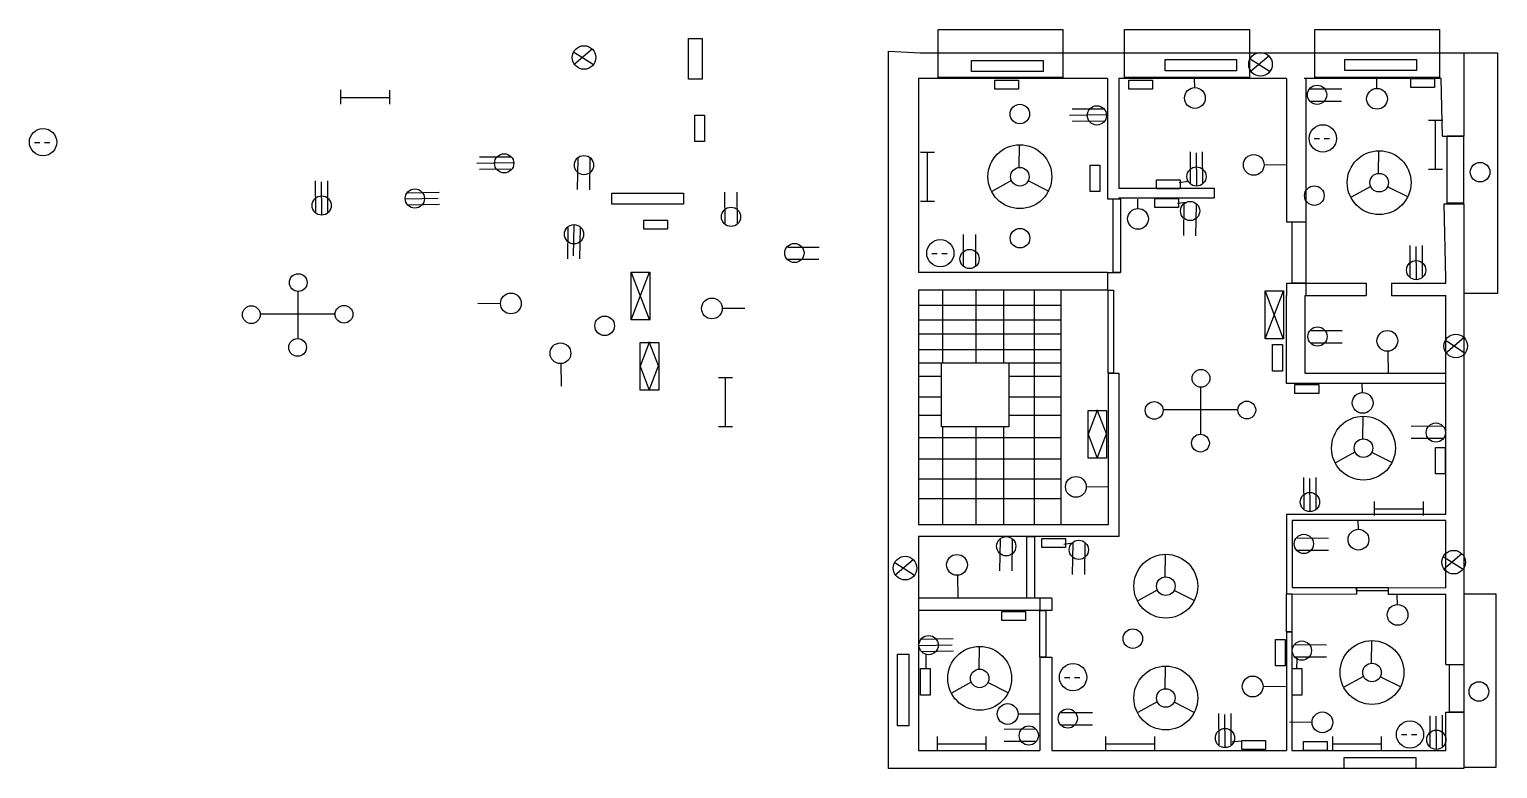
# Model space of a CAD drawing. Header units: inches. Extents: x -8.4 to 63, y 6.2 to 42.2.
import ezdxf

# ---------------------------------------------------------------- set-up
doc = ezdxf.new("R2010")
doc.units = ezdxf.units.IN
doc.header["$MEASUREMENT"] = 0
doc.linetypes.add('ACAD_ISO02W100', pattern=[15, 12, -3])

msp = doc.modelspace()

# ---------------------------------------------------------------- linework, layer by layer
for p, q in [((18.041, 41.063), (19.012, 40.446)), ((18.944, 41.19), (18.051, 40.426)), ((33.357, 6.183), (33.357, 41.089)), ((33.357, 41.089), (34.894, 41.016)), ((34.894, 41.016), (61.331, 41.016)), ((50.939, 40.73), (51.91, 40.113)), ((51.841, 40.858), (50.949, 40.093)), ((61.331, 41.016), (61.331, 36.961)), ((61.331, 41.016), (62.975, 41.016)), ((62.975, 41.016), (62.975, 29.298)), ((44.001, 39.772), (34.821, 39.772)), ((34.821, 39.772), (34.821, 30.625)), ((44.001, 39.772), (44.001, 33.917)), ((52.707, 39.772), (44.561, 39.772)), ((44.561, 39.772), (44.561, 34.435)), ((48.223, 39.779), (48.234, 39.314)), ((52.707, 39.772), (52.707, 32.789)), ((60.232, 39.772), (53.568, 39.772)), ((53.654, 39.772), (53.654, 32.789)), ((57.078, 39.741), (57.089, 39.276)), ((60.296, 36.961), (60.232, 39.772)), ((6.707, 39.207), (6.707, 38.523)), ((6.724, 38.844), (9.083, 38.844)), ((9.082, 39.203), (9.082, 38.519)), ((53.866, 38.669), (55.39, 38.664)), ((53.867, 39.262), (55.392, 39.258)), ((43.945, 37.991), (42.155, 37.968)), ((43.813, 38.279), (42.289, 38.27)), ((43.817, 37.685), (42.292, 37.676)), ((60.304, 37.718), (59.62, 37.718)), ((59.941, 37.702), (59.941, 35.343)), ((-8.171, 36.655), (-7.917, 36.655)), ((-7.687, 36.655), (-7.433, 36.655)), ((39.711, 35.449), (39.732, 36.531)), ((60.296, 36.961), (61.331, 36.961)), ((14.992, 35.946), (13.468, 35.937)), ((18.244, 35.885), (18.221, 34.361)), ((18.838, 35.876), (18.815, 34.352)), ((35.592, 36.162), (34.908, 36.162)), ((35.229, 36.145), (35.229, 33.787)), ((48.044, 34.667), (48.036, 36.191)), ((48.34, 34.544), (48.329, 36.142)), ((48.638, 34.67), (48.629, 36.195)), ((57.183, 35.162), (57.204, 36.244)), ((15.124, 35.658), (13.334, 35.636)), ((14.996, 35.353), (13.471, 35.344)), ((51.626, 35.575), (52.718, 35.567)), ((60.3, 35.344), (59.615, 35.344)), ((5.504, 33.257), (5.495, 34.782)), ((5.799, 33.134), (5.789, 34.732)), ((6.097, 33.261), (6.088, 34.785)), ((39.332, 34.797), (38.377, 34.275)), ((40.161, 34.782), (41.147, 34.29)), ((44.561, 34.435), (49.194, 34.435)), ((47.928, 34.749), (47.488, 34.697)), ((49.194, 34.435), (49.194, 33.96)), ((56.803, 34.51), (55.849, 33.988)), ((57.632, 34.495), (58.618, 34.003)), ((9.866, 33.91), (11.463, 33.946)), ((9.984, 34.208), (11.508, 34.24)), ((9.997, 33.614), (11.521, 33.647)), ((25.411, 32.704), (25.402, 34.229)), ((26.004, 32.708), (25.995, 34.232)), ((35.588, 33.788), (34.904, 33.788)), ((44.001, 33.917), (44.561, 33.917)), ((44.561, 33.96), (49.194, 33.96)), ((44.561, 33.96), (49.194, 33.96)), ((44.561, 33.96), (49.194, 33.96)), ((44.561, 33.96), (44.561, 33.917)), ((45.457, 33.9), (45.468, 33.435)), ((47.847, 33.735), (47.406, 33.683)), ((47.72, 33.651), (47.697, 32.127)), ((48.314, 33.642), (48.291, 32.118)), ((60.452, 30.039), (60.37, 33.671)), ((60.37, 33.671), (61.331, 33.671)), ((61.331, 33.671), (61.331, 11.247)), ((17.762, 32.52), (17.739, 30.996)), ((18.049, 32.653), (18.026, 31.129)), ((18.355, 32.511), (18.332, 30.987)), ((37.009, 30.654), (37, 32.178)), ((37.603, 30.657), (37.594, 32.182)), ((52.707, 32.789), (53.654, 32.789)), ((28.451, 31.564), (29.976, 31.56)), ((58.729, 30.112), (58.72, 31.636)), ((59.025, 29.989), (59.014, 31.587)), ((59.323, 30.115), (59.314, 31.64)), ((28.45, 30.971), (29.974, 30.967)), ((20.847, 28.016), (21.738, 30.35)), ((20.847, 30.333), (21.729, 28.007)), ((34.821, 30.625), (34.821, 30.328)), ((44.002, 30.328), (34.821, 30.328)), ((44.002, 30.328), (44.002, 29.462)), ((44.002, 30.328), (44.635, 30.328)), ((60.452, 29.804), (60.452, 30.039)), ((4.628, 29.407), (4.628, 27.093)), ((44.031, 29.462), (34.821, 29.462)), ((34.821, 29.462), (34.821, 21.843)), ((51.666, 27.103), (52.556, 29.438)), ((51.666, 29.42), (52.548, 27.095)), ((52.707, 29.804), (56.58, 29.804)), ((52.707, 29.804), (52.707, 29.215)), ((53.654, 29.804), (53.654, 29.215)), ((56.58, 29.804), (56.58, 29.215)), ((57.808, 29.804), (57.808, 29.215)), ((57.808, 29.804), (60.452, 29.804)), ((62.975, 29.298), (61.331, 29.298)), ((14.48, 28.808), (13.388, 28.821)), ((25.278, 28.591), (26.369, 28.583)), ((52.707, 24.917), (52.707, 29.215)), ((53.624, 29.215), (56.58, 29.215)), ((53.624, 25.416), (53.624, 29.215)), ((57.808, 29.215), (60.452, 29.215)), ((60.452, 24.917), (60.452, 29.215)), ((2.805, 28.32), (6.431, 28.32)), ((53.887, 27.502), (55.412, 27.497)), ((61.334, 27.153), (60.441, 26.389)), ((21.723, 26.924), (21.278, 25.775)), ((22.162, 25.787), (21.711, 26.954)), ((53.886, 26.908), (55.41, 26.904)), ((57.638, 26.489), (57.65, 25.398)), ((60.432, 27.026), (61.402, 26.408)), ((17.424, 25.886), (17.437, 24.794)), ((21.278, 25.775), (21.711, 24.597)), ((21.711, 24.597), (22.162, 25.787)), ((25.776, 25.194), (25.091, 25.194)), ((25.412, 25.178), (25.412, 22.819)), ((44.031, 25.423), (44.031, 18.046)), ((44.031, 25.423), (44.561, 25.423)), ((44.561, 25.423), (44.561, 17.474)), ((60.452, 25.416), (53.624, 25.416)), ((48.53, 24.748), (48.53, 22.434)), ((60.452, 24.917), (52.707, 24.917)), ((56.379, 24.943), (56.39, 24.477)), ((60.452, 18.55), (60.452, 24.917)), ((43.507, 23.615), (43.062, 22.466)), ((43.947, 22.478), (43.495, 23.645)), ((46.707, 23.661), (50.334, 23.661)), ((56.419, 22.242), (56.44, 23.324)), ((25.771, 22.82), (25.087, 22.82)), ((43.062, 22.466), (43.495, 21.288)), ((43.495, 21.288), (43.947, 22.478)), ((60.298, 22.845), (58.773, 22.836)), ((60.301, 22.252), (58.777, 22.243)), ((34.821, 21.843), (34.821, 18.038)), ((56.039, 21.59), (55.085, 21.068)), ((56.868, 21.575), (57.854, 21.083)), ((53.561, 18.827), (53.552, 20.351)), ((53.857, 18.704), (53.846, 20.302)), ((54.155, 18.83), (54.146, 20.355)), ((42.977, 19.908), (44.068, 19.9)), ((56.975, 19.183), (56.975, 18.499)), ((56.992, 18.82), (59.351, 18.82)), ((59.349, 19.179), (59.349, 18.494)), ((44.031, 18.046), (34.821, 18.046)), ((60.452, 18.55), (52.707, 18.55)), ((52.707, 18.55), (52.707, 14.686)), ((60.452, 18.263), (52.986, 18.263)), ((52.986, 18.263), (52.986, 15)), ((56.176, 18.287), (56.187, 17.822)), ((60.452, 14.986), (60.452, 18.263)), ((34.821, 17.474), (34.821, 7.062)), ((44.561, 17.474), (34.821, 17.474)), ((38.777, 17.338), (38.755, 15.814)), ((39.371, 17.329), (39.348, 15.805)), ((42.325, 17.149), (41.884, 17.097)), ((42.311, 17.163), (42.288, 15.638)), ((42.905, 17.154), (42.882, 15.629)), ((53.223, 17.408), (54.748, 17.404)), ((46.807, 15.525), (46.828, 16.606)), ((53.222, 16.815), (54.746, 16.81)), ((60.329, 16.507), (61.3, 15.889)), ((61.231, 16.634), (60.339, 15.87)), ((33.655, 16.216), (34.626, 15.598)), ((34.557, 16.343), (33.665, 15.579)), ((36.708, 15.589), (36.721, 14.498)), ((52.986, 15), (56.115, 14.994)), ((56.115, 14.994), (56.115, 14.68)), ((41.301, 14.478), (34.821, 14.478)), ((40.71, 14.478), (40.71, 13.884)), ((41.301, 14.478), (41.301, 13.884)), ((46.427, 14.872), (45.473, 14.351)), ((47.256, 14.858), (48.242, 14.365)), ((52.707, 14.686), (56.115, 14.68)), ((52.96, 14.686), (52.96, 14.686)), ((57.651, 14.991), (57.65, 14.677)), ((57.65, 14.677), (60.452, 14.672)), ((57.651, 14.991), (60.453, 14.986)), ((58.078, 14.628), (58.089, 14.162)), ((60.452, 11.247), (60.452, 14.672)), ((61.331, 14.686), (62.893, 14.686)), ((62.893, 14.686), (62.893, 6.232)), ((41.301, 13.884), (34.821, 13.884)), ((34.852, 12.18), (36.449, 12.215)), ((34.97, 12.477), (36.494, 12.51)), ((52.707, 12.847), (52.707, 7.062)), ((52.707, 12.847), (52.96, 12.847)), ((52.96, 12.847), (52.96, 7.062)), ((53.13, 12.217), (54.654, 12.213)), ((56.835, 11.326), (56.856, 12.408)), ((34.983, 11.884), (36.507, 11.916)), ((35.192, 11.062), (35.178, 11.758)), ((37.755, 11.038), (37.776, 12.12)), ((40.71, 11.603), (41.301, 11.603)), ((40.71, 11.603), (40.71, 7.062)), ((41.301, 11.603), (41.301, 7.062)), ((53.128, 11.623), (54.652, 11.619)), ((53.207, 11.059), (53.226, 11.516)), ((46.807, 10.082), (46.828, 11.164)), ((60.452, 11.247), (61.331, 11.247)), ((37.376, 10.386), (36.421, 9.864)), ((38.205, 10.372), (39.191, 9.879)), ((51.573, 10.195), (52.665, 10.187)), ((56.455, 10.674), (55.501, 10.152)), ((57.284, 10.659), (58.27, 10.167)), ((46.427, 9.43), (45.473, 8.908)), ((47.256, 9.416), (48.242, 8.923)), ((39.659, 8.855), (40.75, 8.847)), ((41.745, 8.913), (43.27, 8.909)), ((49.43, 7.343), (49.421, 8.868)), ((49.726, 7.22), (49.715, 8.818)), ((50.024, 7.347), (50.015, 8.871)), ((59.696, 7.223), (59.687, 8.747)), ((60.003, 7.138), (59.993, 8.736)), ((60.301, 7.264), (60.293, 8.789)), ((60.452, 7.062), (60.452, 8.928)), ((60.452, 8.928), (61.331, 8.928)), ((61.331, 8.928), (61.331, 6.183)), ((40.501, 8.105), (38.977, 8.096)), ((41.744, 8.319), (43.268, 8.315)), ((53.944, 8.424), (52.853, 8.438)), ((35.716, 7.747), (35.716, 7.063)), ((35.733, 7.384), (38.092, 7.384)), ((38.091, 7.743), (38.091, 7.059)), ((40.505, 7.511), (38.981, 7.502)), ((43.908, 7.747), (43.908, 7.063)), ((43.925, 7.384), (46.284, 7.384)), ((46.283, 7.743), (46.283, 7.059)), ((50.508, 7.525), (50.067, 7.473)), ((54.944, 7.747), (54.944, 7.063)), ((54.961, 7.384), (57.32, 7.384)), ((57.318, 7.743), (57.318, 7.059)), ((34.821, 7.062), (40.71, 7.062)), ((41.301, 7.062), (41.998, 7.062)), ((41.998, 7.062), (51.371, 7.062)), ((51.371, 7.062), (52.707, 7.062)), ((52.96, 7.062), (60.452, 7.062)), ((61.331, 6.183), (33.357, 6.183)), ((62.893, 6.232), (61.331, 6.232))]:
    msp.add_line(p, q)
at = {"color": 3}
for p, q in [((54.061, 36.842), (54.316, 36.842)), ((54.546, 36.842), (54.8, 36.842)), ((35.464, 31.257), (35.718, 31.257)), ((35.948, 31.257), (36.202, 31.257)), ((41.915, 10.623), (42.17, 10.623)), ((42.4, 10.623), (42.654, 10.623)), ((58.302, 7.838), (58.556, 7.838)), ((58.787, 7.838), (59.041, 7.838))]:
    msp.add_line(p, q, dxfattribs=at)
at = {"color": 5}
for p, q in [((35.987, 29.462), (35.987, 25.93)), ((37.598, 29.462), (37.598, 25.93)), ((38.941, 29.462), (38.941, 25.93)), ((40.445, 29.462), (40.445, 18.046)), ((41.735, 29.462), (41.735, 18.046)), ((34.821, 28.743), (41.735, 28.743)), ((34.821, 28.024), (41.735, 28.024)), ((34.821, 27.346), (41.735, 27.346)), ((34.821, 26.585), (41.735, 26.585)), ((34.821, 25.93), (41.735, 25.93)), ((34.821, 25.278), (35.933, 25.278)), ((39.21, 25.278), (41.735, 25.278)), ((34.821, 24.275), (35.933, 24.275)), ((39.21, 24.275), (41.735, 24.275)), ((34.821, 23.39), (35.933, 23.39)), ((39.21, 23.39), (41.735, 23.39)), ((34.821, 22.299), (41.735, 22.299)), ((35.987, 22.816), (35.987, 18.046)), ((37.598, 22.816), (37.598, 18.046)), ((38.941, 22.816), (38.941, 18.046)), ((34.821, 21.267), (41.735, 21.267)), ((34.821, 20.294), (41.735, 20.294)), ((34.821, 19.321), (41.735, 19.321))]:
    msp.add_line(p, q, dxfattribs=at)
at = {"color": 1}
msp.add_line((35.932, 25.927), (39.203, 25.927), dxfattribs=at)
at = {"linetype": 'ACAD_ISO02W100'}
for points in [[(35.763, 42.158), (41.839, 42.158), (41.839, 39.813), (35.763, 39.813)], [(44.829, 42.155), (50.905, 42.155), (50.905, 39.81), (44.829, 39.81)], [(54.078, 42.155), (60.154, 42.155), (60.154, 39.81), (54.078, 39.81)]]:
    msp.add_lwpolyline(points, close=True, dxfattribs=at)
for points in [[(23.633, 41.708), (24.289, 41.708), (24.289, 39.741), (23.633, 39.741)], [(38.517, 39.685), (39.669, 39.685), (39.669, 39.246), (38.517, 39.246)], [(45.036, 39.685), (46.188, 39.685), (46.188, 39.246), (45.036, 39.246)], [(58.75, 39.769), (59.902, 39.769), (59.902, 39.331), (58.75, 39.331)], [(23.936, 37.982), (24.41, 37.982), (24.41, 36.696), (23.936, 36.696)], [(43.164, 35.546), (43.638, 35.546), (43.638, 34.26), (43.164, 34.26)], [(46.393, 34.843), (47.544, 34.843), (47.544, 34.405), (46.393, 34.405)], [(19.903, 34.187), (23.386, 34.187), (23.386, 33.647), (19.903, 33.647)], [(46.301, 33.927), (47.453, 33.927), (47.453, 33.488), (46.301, 33.488)], [(21.453, 32.871), (22.605, 32.871), (22.605, 32.432), (21.453, 32.432)], [(20.844, 30.34), (21.742, 30.34), (21.742, 28.017), (20.844, 28.017)], [(51.663, 29.427), (52.561, 29.427), (52.561, 27.104), (51.663, 27.104)], [(21.28, 26.928), (22.178, 26.928), (22.178, 24.605), (21.28, 24.605)], [(52.033, 26.817), (52.507, 26.817), (52.507, 25.532), (52.033, 25.532)], [(53.121, 24.874), (54.273, 24.874), (54.273, 24.435), (53.121, 24.435)], [(43.064, 23.619), (43.962, 23.619), (43.962, 21.296), (43.064, 21.296)], [(59.954, 21.81), (60.428, 21.81), (60.428, 20.524), (59.954, 20.524)], [(40.81, 17.385), (41.962, 17.385), (41.962, 16.947), (40.81, 16.947)], [(38.869, 13.833), (40.021, 13.833), (40.021, 13.395), (38.869, 13.395)], [(52.168, 12.472), (52.642, 12.472), (52.642, 11.187), (52.168, 11.187)], [(34.904, 11.051), (35.378, 11.051), (35.378, 9.766), (34.904, 9.766)], [(52.981, 11.051), (53.454, 11.051), (53.454, 9.766), (52.981, 9.766)], [(50.533, 7.549), (51.685, 7.549), (51.685, 7.111), (50.533, 7.111)], [(53.539, 7.503), (54.691, 7.503), (54.691, 7.065), (53.539, 7.065)]]:
    msp.add_lwpolyline(points, close=True)
at = {"color": 3}
for points in [[(37.385, 40.639), (40.868, 40.639), (40.868, 40.099), (37.385, 40.099)], [(46.801, 40.686), (50.284, 40.686), (50.284, 40.147), (46.801, 40.147)], [(55.542, 40.691), (59.025, 40.691), (59.025, 40.151), (55.542, 40.151)], [(60.527, 36.982), (61.314, 36.982), (61.314, 33.698), (60.527, 33.698)], [(52.979, 32.789), (53.654, 32.789), (53.654, 29.804), (52.979, 29.804)], [(34.337, 11.752), (34.337, 8.269), (33.797, 8.269), (33.797, 11.752)], [(60.64, 11.247), (61.331, 11.247), (61.331, 8.928), (60.64, 8.928)], [(55.519, 6.723), (59.002, 6.723), (59.002, 6.183), (55.519, 6.183)]]:
    msp.add_lwpolyline(points, close=True, dxfattribs=at)
at = {"color": 2}
for points in [[(44.635, 30.328), (44.281, 30.328), (44.281, 33.917), (44.635, 33.917)], [(44.031, 29.462), (44.296, 29.462), (44.296, 25.423), (44.031, 25.423)], [(40.086, 17.474), (40.451, 17.474), (40.451, 14.478), (40.086, 14.478)], [(56.115, 14.994), (57.65, 14.994), (57.65, 14.834), (56.115, 14.834)], [(52.96, 12.847), (52.707, 12.847), (52.707, 14.686), (52.96, 14.686)], [(40.71, 13.884), (41.006, 13.884), (41.006, 11.603), (40.71, 11.603)]]:
    msp.add_lwpolyline(points, close=True, dxfattribs=at)
at = {"color": 1}
msp.add_lwpolyline([(35.933, 25.93), (39.21, 25.93), (39.21, 22.816), (35.933, 22.816)], close=True, dxfattribs=at)
for centre, radius in [((18.548, 40.788), 0.574), ((51.445, 40.455), 0.574), ((48.255, 38.817), 0.505), ((54.195, 38.973), 0.468), ((57.11, 38.778), 0.505), ((39.741, 38.035), 0.476), ((43.487, 37.971), 0.468), ((-7.76, 36.666), 0.664), ((39.743, 34.987), 1.553), ((14.665, 35.639), 0.468), ((18.545, 35.552), 0.468), ((51.116, 35.562), 0.505), ((57.214, 34.699), 1.553), ((39.743, 34.987), 0.452), ((48.331, 34.997), 0.468), ((57.214, 34.699), 0.452), ((62.122, 35.209), 0.476), ((10.319, 33.926), 0.468), ((54.061, 34.067), 0.476), ((5.79, 33.587), 0.468), ((48.021, 33.318), 0.468), ((25.697, 33.034), 0.468), ((45.489, 32.937), 0.505), ((18.062, 32.187), 0.468), ((39.749, 31.995), 0.476), ((28.779, 31.275), 0.468), ((37.296, 30.984), 0.468), ((59.015, 30.442), 0.468), ((4.65, 29.836), 0.432), ((14.991, 28.819), 0.505), ((2.371, 28.274), 0.432), ((6.876, 28.293), 0.432), ((24.767, 28.577), 0.505), ((19.551, 27.733), 0.476), ((54.215, 27.213), 0.468), ((57.614, 27), 0.505), ((60.938, 26.751), 0.574), ((4.621, 26.682), 0.432), ((17.401, 26.396), 0.505), ((48.552, 25.176), 0.432), ((56.41, 23.98), 0.505), ((46.273, 23.615), 0.432), ((50.778, 23.634), 0.432), ((56.45, 21.78), 1.553), ((59.971, 22.538), 0.468), ((48.524, 22.023), 0.432), ((56.45, 21.78), 0.452), ((42.466, 19.894), 0.505), ((53.847, 19.157), 0.468), ((39.078, 17.005), 0.468), ((42.611, 16.83), 0.468), ((53.551, 17.119), 0.468), ((56.208, 17.325), 0.505), ((34.161, 15.941), 0.574), ((36.685, 16.1), 0.505), ((46.838, 15.062), 1.553), ((60.835, 16.232), 0.574), ((46.838, 15.062), 0.452), ((58.11, 13.665), 0.505), ((45.236, 12.512), 0.476), ((35.305, 12.196), 0.468), ((53.457, 11.928), 0.468), ((56.866, 10.863), 1.553), ((37.786, 10.576), 1.553), ((37.786, 10.576), 0.452), ((46.838, 9.62), 1.553), ((56.866, 10.863), 0.452), ((46.838, 9.62), 0.452), ((51.063, 10.181), 0.505), ((62.064, 9.936), 0.476), ((39.148, 8.841), 0.505), ((42.073, 8.624), 0.468), ((54.455, 8.436), 0.505), ((40.175, 7.797), 0.468), ((49.716, 7.673), 0.468), ((59.994, 7.591), 0.468)]:
    msp.add_circle(centre, radius)
at = {"color": 3}
for centre in [(54.473, 36.853), (35.875, 31.268), (42.327, 10.634), (58.714, 7.848)]:
    msp.add_circle(centre, 0.664, dxfattribs=at)

doc.saveas('drawing.dxf')
